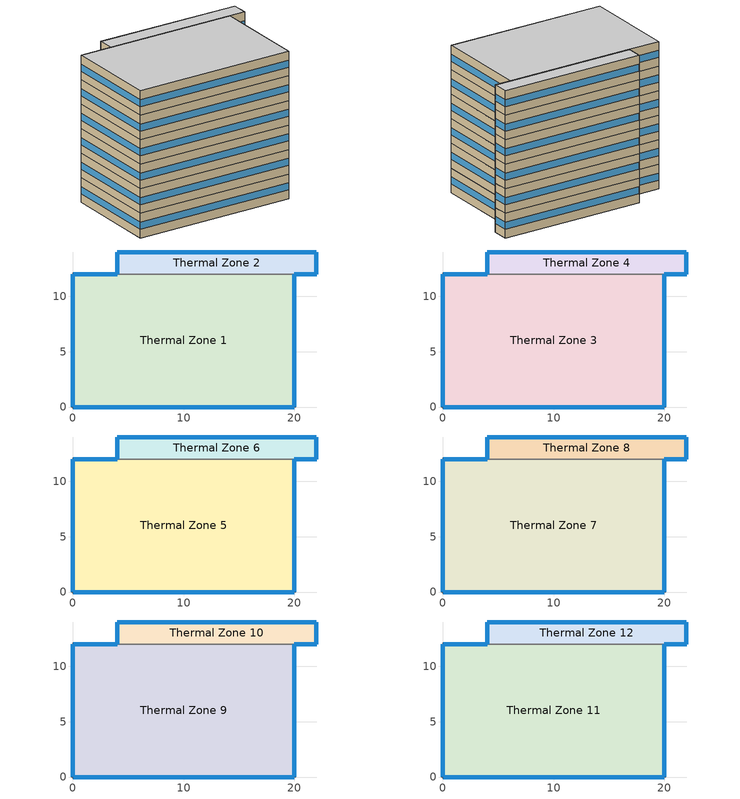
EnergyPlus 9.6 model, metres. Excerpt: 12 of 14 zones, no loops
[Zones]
Thermal Zone 1
 floor ground (ExtSlabCarpet): 0,0 0,12 4,12 22,12 20,12 20,0 z0
 wall outside (Ext Wall): 4,12 0,12 0,0 20,0 20,12 22,12 z0:3
 wall to Thermal Zone 2 (Interior Wall): 22,12 4,12 z0:3
 window (Ext Window): 20,0.01 20,11.99 / 3.99,12 0.01,12 / 19.99,12 22.01,12 / 0.01,0 19.99,0 / 0,11.99 0,0.01 z1.06:1.93
Thermal Zone 2
 floor ground (ExtSlabCarpet): 4,12 4,14 22,14 22,12 z0
 wall outside (Ext Wall): 22,12 22,14 4,14 4,12 z0:3
 window (Ext Window): 22,12.01 22,13.99 / 21.99,14 4.01,14 / 4,13.99 4,12.01 z1.06:1.93
Thermal Zone 3
 floor to Thermal Zone 1 (Interior Floor): 0,0 0,12 4,12 22,12 20,12 20,0 z3
 wall outside (Ext Wall): 4,12 0,12 0,0 20,0 20,12 22,12 z3:6
 wall to Thermal Zone 4 (Interior Wall): 22,12 4,12 z3:6
 window (Ext Window): 20,0.01 20,11.99 / 3.99,12 0.01,12 / 19.99,12 22.01,12 / 0.01,0 19.99,0 / 0,11.99 0,0.01 z4.06:4.93
Thermal Zone 4
 floor to Thermal Zone 2 (Interior Floor): 4,12 4,14 22,14 22,12 z3
 wall outside (Ext Wall): 22,12 22,14 4,14 4,12 z3:6
 window (Ext Window): 22,12.01 22,13.99 / 21.99,14 4.01,14 / 4,13.99 4,12.01 z4.06:4.93
Thermal Zone 5
 floor to Thermal Zone 3 (Interior Floor): 0,0 0,12 4,12 22,12 20,12 20,0 z6
 wall outside (Ext Wall): 4,12 0,12 0,0 20,0 20,12 22,12 z6:9
 wall to Thermal Zone 6 (Interior Wall): 22,12 4,12 z6:9
 window (Ext Window): 20,0.01 20,11.99 / 3.99,12 0.01,12 / 19.99,12 22.01,12 / 0.01,0 19.99,0 / 0,11.99 0,0.01 z7.06:7.93
Thermal Zone 6
 floor to Thermal Zone 4 (Interior Floor): 4,12 4,14 22,14 22,12 z6
 wall outside (Ext Wall): 22,12 22,14 4,14 4,12 z6:9
 window (Ext Window): 22,12.01 22,13.99 / 21.99,14 4.01,14 / 4,13.99 4,12.01 z7.06:7.93
Thermal Zone 7
 floor to Thermal Zone 5 (Interior Floor): 0,0 0,12 4,12 22,12 20,12 20,0 z9
 wall outside (Ext Wall): 4,12 0,12 0,0 20,0 20,12 22,12 z9:12
 wall to Thermal Zone 8 (Interior Wall): 22,12 4,12 z9:12
 window (Ext Window): 20,0.01 20,11.99 / 3.99,12 0.01,12 / 19.99,12 22.01,12 / 0.01,0 19.99,0 / 0,11.99 0,0.01 z10.06:10.93
Thermal Zone 8
 floor to Thermal Zone 6 (Interior Floor): 4,12 4,14 22,14 22,12 z9
 wall outside (Ext Wall): 22,12 22,14 4,14 4,12 z9:12
 window (Ext Window): 22,12.01 22,13.99 / 21.99,14 4.01,14 / 4,13.99 4,12.01 z10.06:10.93
Thermal Zone 9
 floor to Thermal Zone 7 (Interior Floor): 0,0 0,12 4,12 22,12 20,12 20,0 z12
 wall outside (Ext Wall): 4,12 0,12 0,0 20,0 20,12 22,12 z12:15
 wall to Thermal Zone 10 (Interior Wall): 22,12 4,12 z12:15
 window (Ext Window): 20,0.01 20,11.99 / 3.99,12 0.01,12 / 19.99,12 22.01,12 / 0.01,0 19.99,0 / 0,11.99 0,0.01 z13.06:13.93
Thermal Zone 10
 floor to Thermal Zone 8 (Interior Floor): 4,12 4,14 22,14 22,12 z12
 wall outside (Ext Wall): 22,12 22,14 4,14 4,12 z12:15
 window (Ext Window): 22,12.01 22,13.99 / 21.99,14 4.01,14 / 4,13.99 4,12.01 z13.06:13.93
Thermal Zone 11
 floor to Thermal Zone 9 (Interior Floor): 0,0 0,12 4,12 22,12 20,12 20,0 z15
 wall outside (Ext Wall): 4,12 0,12 0,0 20,0 20,12 22,12 z15:18
 wall to Thermal Zone 12 (Interior Wall): 22,12 4,12 z15:18
 window (Ext Window): 20,0.01 20,11.99 / 3.99,12 0.01,12 / 19.99,12 22.01,12 / 0.01,0 19.99,0 / 0,11.99 0,0.01 z16.06:16.93
 ceiling to Thermal Zone 13 (Interior Ceiling): 20,0 20,12 22,12 4,12 0,12 0,0 z18
Thermal Zone 12
 floor to Thermal Zone 10 (Interior Floor): 4,12 4,14 22,14 22,12 z15
 wall outside (Ext Wall): 22,12 22,14 4,14 4,12 z15:18
 window (Ext Window): 22,12.01 22,13.99 / 21.99,14 4.01,14 / 4,13.99 4,12.01 z16.06:16.93
 ceiling to Thermal Zone 14 (Interior Ceiling): 22,12 22,14 4,14 4,12 z18
[Building]
Building 1: North Axis {deg}=-0
[Site:Location]
Washington Dc Dulles IntL Ar: Latitude {deg}=38.98; Longitude {deg}=-77.47; Time Zone {hr}=-5; Elevation {m}=82
[SizingPeriod:DesignDay] Month=7; Day of Month=21; Day Type=SummerDesignDay; Daily Dry-Bulb Temperature Range {deltaC}=14.4; Dry-Bulb Temperature Range Modifier Type=DefaultMultipliers; Barometric Pressure {Pa}=86790; Wind Speed {m/s}=5; Wind Direction {deg}=340; Rain Indicator=No; Snow Indicator=No; Daylight Saving Time Indicator=No; Solar Model Indicator=ASHRAETau; ASHRAE Clear Sky Optical Depth for Beam Irradiance (taub)=0.339; ASHRAE Clear Sky Optical Depth for Diffuse Irradiance (taud)=2.366; Begin Environment Reset Mode=FullResetAtBeginEnvironment
Name | Maximum Dry-Bulb Temperature {C} | Humidity Condition Type | Wetbulb or DewPoint at Maximum Dry-Bulb {C} | Enthalpy at Maximum Dry-Bulb {J/kg}
SALT-LAKE-CITY-IAP Ann Clg .4% Condns DB=>MWB | 36.5 | Wetbulb | 17.1
SALT-LAKE-CITY-IAP Ann Clg .4% Condns DP=>MDB | 22.5 | Dewpoint | 15.6
SALT-LAKE-CITY-IAP Ann Clg .4% Condns Enth=>MDB | 30.8 | Enthalpy |  | 59300
SALT-LAKE-CITY-IAP Ann Clg .4% Condns WB=>MDB | 31.2 | Wetbulb | 19
[Material] Thermal Absorptance=0.9
Name | Roughness | Thickness m | Conductivity W/m-K | Density kg/m3 | Specific Heat J/kg-K | Solar Absorptance | Visible Absorptance
wall metal | Smooth | 0.2 | 45.28 | 7824 | 500 | 0.7 | 0.7
Wall Insulation [30] | MediumRough | 0.1693 | 0.049 | 265 | 836.8 | 0.7 | 0.7
F16 Acoustic tile | MediumSmooth | 0.0191 | 0.06 | 368 | 590 | 0.3 | 0.3
M11 100mm lightweight concrete | MediumRough | 0.1016 | 0.53 | 1280 | 840 | 0.5 | 0.5
MAT-CC05 4 HW CONCRETE | Rough | 0.1016 | 1.311 | 2240 | 836.8 | 0.85 | 0.85
G01a 19mm gypsum board | MediumSmooth | 0.019 | 0.16 | 800 | 1090 | 0.4 | 0.4
[Material:AirGap]
Name | Thermal Resistance m2-K/W
F04 Wall air space resistance | 0.15
F05 Ceiling air space resistance | 0.18
[Material:NoMass]
CP02 CARPET PAD: Roughness=Smooth; Thermal Resistance m2-K/W=0.1; Thermal Absorptance=0.9; Solar Absorptance=0.8; Visible Absorptance=0.8
[WindowMaterial:SimpleGlazingSystem]
Window Material Simple Glazing System: U-Factor W/m2-K=2.8; Solar Heat Gain Coefficient=0.35
[Construction]
Ext Wall: wall metal, Wall Insulation [30]
Ext Window: Window Material Simple Glazing System
ExtSlabCarpet: MAT-CC05 4 HW CONCRETE, CP02 CARPET PAD
Interior Ceiling: M11 100mm lightweight concrete, F05 Ceiling air space resistance, F16 Acoustic tile
Interior Floor: F16 Acoustic tile, F05 Ceiling air space resistance, M11 100mm lightweight concrete
Interior Wall: G01a 19mm gypsum board, F04 Wall air space resistance, G01a 19mm gypsum board
[Zone]
Thermal Zone 1; Thermal Zone 2: 0, 0, 0, 0, , 1, , , , , , Yes
Thermal Zone 3; Thermal Zone 4: 0, 0, 0, 3, , 1, , , , , , Yes
Thermal Zone 5; Thermal Zone 6: 0, 0, 0, 6, , 1, , , , , , Yes
Thermal Zone 7; Thermal Zone 8: 0, 0, 0, 9, , 1, , , , , , Yes
Thermal Zone 9; Thermal Zone 10: 0, 0, 0, 12, , 1, , , , , , Yes
Thermal Zone 11; Thermal Zone 12: 0, 0, 0, 15, , 1, , , , , , Yes
[AvailabilityManager:Scheduled] Schedule=Always On Discrete
VAV with Reheat 1 Availability Manager; Air Loop HVAC Outdoor Air System 1 Availability Manager
[Schedule:Constant]
Always On Discrete: Hourly Value=1
